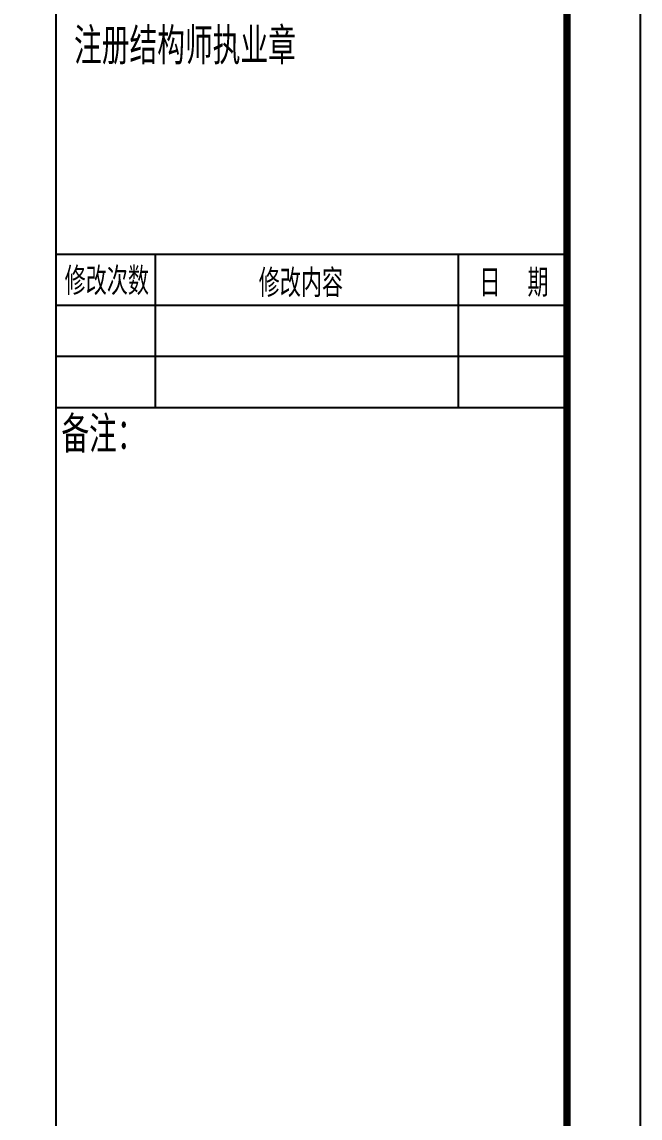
# Model space of a CAD drawing. Extents: x 627893 to 789462, y -407363 to 145317.
# Drawn here: x 733535 to 742006, y 24960 to 39971 of the extents above; entities that cross this region are included whole.
import ezdxf
from ezdxf.enums import TextEntityAlignment as Align

# ---------------------------------------------------------------- set-up
doc = ezdxf.new("R2010")
doc.units = 0
doc.header["$LTSCALE"] = 100
doc.layers.add('PUB_TITLE', color=4, linetype='CONTINUOUS')
doc.styles.add('HZTXT2', font='tssdeng.shx', dxfattribs={"width": 0.7, "bigfont": 'tssdchn.shx'})

msp = doc.modelspace()

# ---------------------------------------------------------------- linework, layer by layer
at = {"layer": 'PUB_TITLE'}
for p, q in [((734005.8, -3740.1), (734005.8, 53659.9)), ((734005.8, 36791.7), (741005.8, 36791.7)), ((735358.7, 36791.7), (735358.7, 34691.9)), ((739511.4, 36791.7), (739511.4, 34691.9)), ((734005.8, 36091.7), (741005.8, 36091.7)), ((734005.8, 35391.9), (741005.8, 35391.9)), ((734005.8, 34691.9), (741005.8, 34691.9))]:
    msp.add_line(p, q, dxfattribs=at)
msp.add_lwpolyline([(657905.8, -4740.1), (657905.8, 54659.9), (742005.8, 54659.9), (742005.8, -4740.1)], close=True, dxfattribs=at)
at = {"layer": 'PUB_TITLE', "const_width": 100}
msp.add_lwpolyline([(660405.8, -3740.1), (741005.8, -3740.1), (741005.8, 53659.9), (660405.8, 53659.9)], close=True, dxfattribs=at)

# ---------------------------------------------------------------- texts
at = {"layer": 'PUB_TITLE', "style": 'HZTXT2', "width": 0.8}
for s, height, p in [('注册结构师执业章', 500, (735769.1, 39668.5)), ('修改次数', 380, (734698.2, 36440.5)), ('修改内容', 380, (737357.5, 36413.6)), ('日  期', 380, (740277.8, 36413.6)), ('备注：', 500, (734645.8, 34348.6))]:
    msp.add_text(s, height=height, dxfattribs=at).set_placement(p, align=Align.MIDDLE)

doc.saveas('drawing.dxf')
